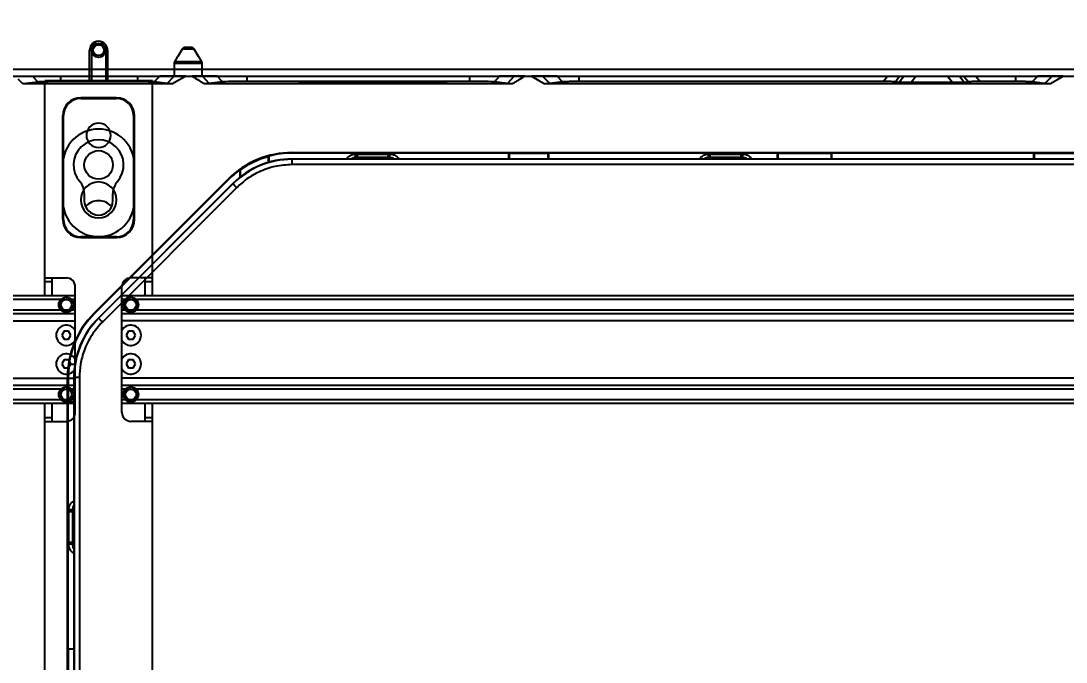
# Model space of a CAD drawing. Header units: millimetres. Extents: x 9226 to 36041, y 16031 to 21779.
# Drawn here: x 31093.6 to 31385.2, y 19615.6 to 19794.4 of the extents above; entities that cross this region are included whole.
import ezdxf
from ezdxf import colors
from ezdxf.entities.mleader import LeaderData, LeaderLine
from ezdxf.math import Vec2, Vec3

# ---------------------------------------------------------------- set-up
doc = ezdxf.new("R2010")
doc.units = ezdxf.units.MM
doc.layers.add('02___PRT_ALL_AXES', color=7, linetype='Continuous')
doc.styles.add('OSMS', font='verdana.ttf')
doc.styles.get("Standard").update_dxf_attribs({"font": 'arial.ttf'})
doc.dimstyles.new('ISO-200', dxfattribs={"dimtxt": 100, "dimasz": 60, "dimexe": 1.25, "dimexo": 5, "dimgap": 5, "dimtad": 1, "dimtoh": 1, "dimdec": 1, "dimdsep": 46, "dimtxsty": 'Standard', "dimcen": 2.5, "dimadec": 0, "dimazin": 0, "dimtfac": 1, "dimtdec": 1, "dimtmove": 0, "dimatfit": 3, "dimfxl": 1, "dimarcsym": 0})

# ---------------------------------------------------------------- blocks, each defined once
blk = doc.blocks.new('G$C9B8E3940')
at = {"color": 7, "linetype": 'Continuous', "lineweight": 25}
for p, q in [((53.29, 389.67), (52.09, 387.67)), ((56.71, 389.67), (53.29, 389.67)), ((57.91, 387.67), (56.71, 389.67)), ((51.05, 385.7), (51.05, 382.17)), ((52.03, 387.67), (51.18, 386.2)), ((52.03, 387.67), (52.09, 387.67)), ((57.91, 387.67), (57.97, 387.67)), ((58.82, 386.2), (57.97, 387.67)), ((58.95, 382.17), (58.95, 385.7)), ((7.27, 382.17), (11.57, 382.17)), ((13.15, 380.54), (11.57, 382.17)), ((19.33, 382.17), (19.33, 380.67)), ((19.33, 382.17), (40.93, 382.17)), ((40.93, 380.67), (40.93, 382.17)), ((45.52, 380.57), (47.07, 382.17)), ((51.11, 382.17), (47.07, 382.17)), ((49.1, 380.11), (51.11, 382.17)), ((54.21, 382.17), (56.14, 382.17)), ((60.9, 380.11), (58.99, 382.17)), ((63.08, 382.17), (58.99, 382.17)), ((64.55, 380.58), (63.08, 382.17)), ((71.41, 382.17), (71.41, 380.73)), ((71.41, 382.17), (133.59, 382.17)), ((133.59, 380.73), (133.59, 382.17)), ((141.92, 382.17), (140.45, 380.58)), ((146.01, 382.17), (141.92, 382.17)), ((144.1, 380.11), (146.01, 382.17)), ((148.87, 382.17), (150.79, 382.17)), ((155.9, 380.11), (153.89, 382.17)), ((157.93, 382.17), (153.89, 382.17)), ((159.48, 380.57), (157.93, 382.17)), ((164.07, 380.67), (164.07, 382.17)), ((164.07, 382.17), (250.16, 382.17)), ((248.95, 380.67), (250.16, 382.17)), ((253.62, 382.17), (252.35, 380.6)), ((253.33, 380.46), (254.71, 382.17)), ((253.62, 382.17), (254.71, 382.17)), ((258.17, 382.17), (256.73, 380.38)), ((258.17, 382.17), (266.83, 382.17)), ((268.27, 380.38), (266.83, 382.17)), ((270.29, 382.17), (271.67, 380.46)), ((270.29, 382.17), (271.38, 382.17)), ((272.65, 380.6), (271.38, 382.17)), ((274.84, 382.17), (276.05, 380.67)), ((274.84, 382.17), (285.93, 382.17)), ((285.93, 380.67), (285.93, 382.17)), ((290.52, 380.57), (292.07, 382.17)), ((296.11, 382.17), (292.07, 382.17)), ((294.1, 380.11), (296.11, 382.17)), ((299.21, 382.17), (300.79, 382.17)), ((8.88, 380.06), (7.56, 381.34)), ((13.15, 380.54), (8.88, 380.06)), ((50.47, 380.06), (8.88, 380.06)), ((40.93, 380.67), (19.33, 380.67)), ((49.1, 380.11), (45.52, 380.57)), ((145.47, 380.06), (59.53, 380.06)), ((64.55, 380.58), (60.9, 380.11)), ((133.59, 380.73), (71.41, 380.73)), ((86.03, 380.37), (86.03, 380.66)), ((88.5, 380.72), (124.5, 380.72)), ((124.5, 380.3), (88.5, 380.3)), ((126.98, 380.66), (126.98, 380.37)), ((144.1, 380.11), (140.45, 380.58)), ((295.47, 380.06), (154.53, 380.06)), ((159.48, 380.57), (155.9, 380.11)), ((248.95, 380.67), (164.07, 380.67)), ((253.33, 380.46), (252.35, 380.6)), ((268.27, 380.38), (256.73, 380.38)), ((272.65, 380.6), (271.67, 380.46)), ((285.93, 380.67), (276.05, 380.67)), ((294.1, 380.11), (290.52, 380.57)), ((25, 376.13), (25, 376.17)), ((35, 376.17), (25, 376.17)), ((25, 375.95), (25, 376.13)), ((25, 376.13), (35, 376.13)), ((25, 375.95), (35, 375.95)), ((35, 376.13), (35, 376.17)), ((35, 375.95), (35, 376.13)), ((20.04, 371.17), (20, 371.17)), ((20, 371.17), (20, 342.17)), ((20.04, 342.17), (20.04, 371.17)), ((20.04, 371.17), (20.22, 371.17)), ((20.22, 342.17), (20.22, 371.17)), ((39.78, 371.17), (39.96, 371.17)), ((39.78, 371.17), (39.78, 342.17)), ((39.96, 371.17), (39.96, 342.17)), ((39.96, 371.17), (40, 371.17)), ((40, 342.17), (40, 371.17)), ((77.43, 358.14), (77.43, 359.75)), ((77.52, 359.87), (77.52, 358.16)), ((84, 360.87), (516, 360.87)), ((84, 360.72), (84, 360.87)), ((144.48, 360.72), (84, 360.72)), ((84, 359), (84, 359.08)), ((101.5, 359.08), (84, 359.08)), ((84, 357.51), (84, 359)), ((516, 359), (84, 359)), ((101.67, 359.17), (101.5, 359.08)), ((111.33, 359.17), (101.67, 359.17)), ((101.68, 359.37), (111.32, 359.37)), ((101.71, 360.47), (102.21, 360.47)), ((102.21, 360.47), (110.79, 360.47)), ((102.21, 359.47), (102.21, 360.47)), ((110.79, 359.47), (102.21, 359.47)), ((110.79, 360.47), (111.29, 360.47)), ((110.79, 359.47), (110.79, 360.47)), ((111.29, 359.47), (110.79, 359.47)), ((111.29, 359.47), (111.29, 360.47)), ((111.5, 359.08), (111.33, 359.17)), ((200, 359.08), (111.5, 359.08)), ((144.48, 360.72), (144.57, 360.63)), ((144.48, 359.08), (144.48, 360.72)), ((155.43, 360.63), (144.57, 360.63)), ((144.57, 360.63), (144.57, 359.08)), ((155.43, 360.63), (155.52, 360.72)), ((155.43, 359.08), (155.43, 360.63)), ((219.48, 360.72), (155.52, 360.72)), ((155.52, 360.72), (155.52, 359.08)), ((200.17, 359.17), (200, 359.08)), ((209.83, 359.17), (200.17, 359.17)), ((200.18, 359.37), (209.82, 359.37)), ((200.21, 359.47), (200.21, 360.45)), ((200.71, 360.45), (209.29, 360.45)), ((200.71, 359.47), (200.71, 360.45)), ((209.29, 359.47), (200.71, 359.47)), ((209.29, 359.47), (209.29, 360.45)), ((209.79, 359.47), (209.79, 360.45)), ((210, 359.08), (209.83, 359.17)), ((390, 359.08), (210, 359.08)), ((219.48, 360.72), (219.57, 360.63)), ((219.48, 359.08), (219.48, 360.72)), ((234.43, 360.63), (219.57, 360.63)), ((219.57, 360.63), (219.57, 359.08)), ((234.43, 360.63), (234.52, 360.72)), ((234.43, 360.63), (234.43, 359.08)), ((290.98, 360.72), (234.52, 360.72)), ((234.52, 360.72), (234.52, 359.08)), ((290.98, 360.72), (291.07, 360.63)), ((290.98, 359.08), (290.98, 360.72)), ((308.93, 360.63), (291.07, 360.63)), ((291.07, 360.63), (291.07, 359.08)), ((69.48, 354.04), (69.48, 356.09)), ((69.57, 354.1), (69.57, 356.04)), ((516, 357.51), (84, 357.51)), ((28.68, 315.99), (66.18, 353.49)), ((66.29, 353.38), (28.79, 315.89)), ((66.29, 353.38), (66.18, 353.49)), ((67.45, 352.22), (29.95, 314.73)), ((67.5, 352.17), (30, 314.67)), ((68.56, 351.11), (31.06, 313.61)), ((67.5, 352.17), (67.45, 352.22)), ((20.04, 342.17), (20, 342.17)), ((20.04, 342.17), (20.22, 342.17)), ((39.78, 342.17), (39.96, 342.17)), ((39.96, 342.17), (40, 342.17)), ((35, 337.39), (25, 337.39)), ((25, 337.21), (25, 337.39)), ((35, 337.21), (25, 337.21)), ((25, 337.21), (25, 337.17)), ((25, 337.17), (35, 337.17)), ((35, 337.21), (35, 337.39)), ((35, 337.21), (35, 337.17)), ((28.79, 315.89), (28.68, 315.99)), ((30, 314.67), (29.95, 314.73)), ((21.72, 301.82), (23.38, 301.82)), ((23.36, 301.73), (21.79, 301.73)), ((21.3, 128.67), (21.3, 298.17)), ((21.54, 298.17), (21.3, 298.17)), ((21.54, 298.17), (21.54, 291.3)), ((23.17, 298.17), (23.09, 298.17)), ((23.09, 298.17), (23.09, 261.42)), ((24.67, 298.17), (23.17, 298.17)), ((23.17, 298.17), (23.17, 128.67)), ((24.67, 298.17), (24.67, 128.67)), ((21.45, 291.3), (21.45, 222.44)), ((23.09, 291.3), (21.45, 291.3)), ((21.7, 260.71), (21.7, 261.21)), ((22.7, 261.21), (21.7, 261.21)), ((21.7, 252.13), (21.7, 260.71)), ((22.7, 260.71), (21.7, 260.71)), ((22.7, 261.21), (22.7, 260.71)), ((22.7, 260.71), (22.7, 252.13)), ((22.81, 251.6), (22.81, 261.24)), ((23.09, 261.42), (23.01, 261.25)), ((23.01, 261.25), (23.01, 251.59)), ((21.7, 251.63), (21.7, 252.13)), ((22.7, 252.13), (21.7, 252.13)), ((23.01, 251.59), (23.09, 251.42)), ((23.09, 251.42), (23.09, 128.67)), ((21.54, 222.35), (21.45, 222.44)), ((21.45, 222.44), (23.09, 222.44)), ((21.54, 222.35), (21.54, 214.42)), ((23.09, 222.35), (21.54, 222.35))]:
    blk.add_line(p, q, dxfattribs=at)
at = {"color": 8, "linetype": 'Continuous', "lineweight": 25}
for p, q in [((55, 385.7), (51.05, 385.7)), ((58.82, 386.2), (51.18, 386.2)), ((58.95, 385.7), (55, 385.7)), ((88.5, 380.72), (88.5, 380.3)), ((124.5, 380.3), (124.5, 380.72))]:
    blk.add_line(p, q, dxfattribs=at)
at = {"color": 7, "linetype": 'Continuous', "lineweight": 25, "flags": 128}
for points in [[(50.47, 380.06), (52.57, 381.24), (54.21, 382.17)], [(150.79, 382.17), (152.88, 380.99), (154.53, 380.06)], [(295.47, 380.06), (297.57, 381.24), (299.21, 382.17)], [(101.71, 359.47), (101.71, 360.03), (101.71, 360.47)], [(69.57, 356.04), (69.52, 356.07), (69.48, 356.09)], [(68.56, 351.11), (68.36, 351.31), (68.16, 351.51), (67.98, 351.69), (67.82, 351.85), (67.69, 351.98), (67.59, 352.08), (67.52, 352.15), (67.5, 352.17)], [(31.06, 313.61), (30.86, 313.82), (30.66, 314.01), (30.48, 314.19), (30.32, 314.35), (30.19, 314.48), (30.09, 314.58), (30.03, 314.65), (30, 314.67)], [(21.79, 301.73), (21.75, 301.78), (21.72, 301.82)], [(22.7, 251.63), (22.14, 251.63), (21.7, 251.63)]]:
    blk.add_lwpolyline(points, dxfattribs=at)
at = {"color": 8, "linetype": 'Continuous', "lineweight": 25, "flags": 128}
for points in [[(86.03, 380.66), (86.29, 380.38), (86.34, 380.34)], [(126.67, 380.34), (126.77, 380.44), (126.98, 380.66)]]:
    blk.add_lwpolyline(points, dxfattribs=at)
at = {"color": 7, "linetype": 'Continuous', "lineweight": 25}
for centre, radius, start, end in [((52.05, 385.7), 1, 150, 180), ((57.95, 385.7), 1, 0, 30), ((70.12, 280.68), 100.05, 89.2608, 93.191), ((134.88, 280.68), 100.05, 86.809, 90.7392), ((25, 371.17), 5, 90, 180), ((25, 371.17), 4.96, 90, 180), ((25, 371.17), 4.78, 90, 180), ((35, 371.17), 5, 0, 90), ((35, 371.17), 4.96, 0, 90), ((35, 371.17), 4.78, 0, 90), ((30, 365.67), 3.4, 0, 180), ((30, 365.67), 3.4, 180, 0), ((84, 335.67), 25.2, 90, 135), ((84, 335.67), 23.41, 90, 135), ((84, 335.67), 23.33, 90, 135), ((84, 335.67), 24.96, 105.2533, 125.3088), ((84, 335.67), 25.05, 90, 104.992), ((200.71, 477.45), 117, 269.7555, 269.9983), ((200.71, 477.45), 117.98, 269.7555, 269.9983), ((209.29, 477.45), 117, 270.0017, 270.2445), ((209.29, 477.45), 117.98, 270.0017, 270.2445), ((84, 335.67), 25.05, 125.4122, 135), ((30, 347.67), 5, 0, 180), ((30, 347.67), 5, 180, 0), ((25, 342.17), 5, 180, 270), ((25, 342.17), 4.96, 180, 270), ((25, 342.17), 4.78, 180, 270), ((35, 342.17), 4.96, 270, 0), ((35, 342.17), 4.78, 270, 0), ((35, 342.17), 5, 270, 0), ((46.5, 298.17), 25.2, 135, 180), ((46.5, 298.17), 25.05, 135, 171.64), ((46.5, 298.17), 23.41, 135, 180), ((46.5, 298.17), 23.33, 135, 180), ((46.5, 298.17), 24.96, 171.813, 180)]:
    blk.add_arc(centre, radius, start, end, dxfattribs=at)
for points, knots in [([(54.27, 390.17), (54.1, 390.15), (53.81, 390.13), (53.47, 389.92), (53.35, 389.75), (53.29, 389.67)], [0, 0, 0, 0, 0.444997, 0.750736, 1, 1, 1, 1]), ([(55.73, 390.17), (55.69, 390.17), (55.59, 390.17), (55.41, 390.17), (55.21, 390.17), (55, 390.17), (54.79, 390.17), (54.59, 390.17), (54.41, 390.17), (54.31, 390.17), (54.27, 390.17)], [0, 0, 0, 0, 0.124916, 0.249994, 0.374831, 0.499997, 0.624836, 0.749991, 0.874919, 1, 1, 1, 1]), ([(56.71, 389.67), (56.64, 389.76), (56.5, 389.94), (56.19, 390.11), (55.93, 390.17), (55.77, 390.17), (55.73, 390.17)], [0, 0, 0, 0, 0.295996, 0.591452, 0.902631, 1, 1, 1, 1]), ([(11.57, 382.17), (11.6, 382.17), (11.65, 382.17), (11.74, 382.17), (11.84, 382.17), (11.94, 382.17), (12.06, 382.17), (12.19, 382.17), (12.33, 382.17), (12.48, 382.17), (12.81, 382.17), (13.41, 382.17), (14.39, 382.17), (15.5, 382.17), (16.47, 382.17), (17.23, 382.17), (17.75, 382.17), (18.27, 382.17), (18.8, 382.17), (19.16, 382.17), (19.33, 382.17)], [0, 0, 0, 0, 0.0280368, 0.0559357, 0.0837327, 0.1114646, 0.1391682, 0.1668805, 0.1946384, 0.2224787, 0.2504378, 0.3752085, 0.4995925, 0.6239852, 0.7491723, 0.7995478, 0.849599, 0.8995448, 0.9496056, 1, 1, 1, 1]), ([(40.93, 382.17), (41.01, 382.17), (41.17, 382.17), (41.41, 382.17), (41.64, 382.17), (41.87, 382.17), (42.1, 382.17), (42.33, 382.17), (42.56, 382.17), (42.79, 382.17), (43.27, 382.17), (43.99, 382.17), (44.88, 382.17), (45.65, 382.17), (46.16, 382.17), (46.48, 382.17), (46.67, 382.17), (46.83, 382.17), (46.97, 382.17), (47.04, 382.17), (47.07, 382.17)], [0, 0, 0, 0, 0.027956, 0.055781, 0.083514, 0.111194, 0.138859, 0.166549, 0.194304, 0.222161, 0.250161, 0.375032, 0.500008, 0.624842, 0.749841, 0.800085, 0.849995, 0.899798, 0.949723, 1, 1, 1, 1]), ([(54.21, 382.17), (53.89, 382.17), (53.27, 382.17), (52.49, 382.17), (51.87, 382.17), (51.5, 382.17), (51.33, 382.17), (51.26, 382.16), (51.21, 382.16), (51.18, 382.17), (51.14, 382.17), (51.12, 382.17), (51.11, 382.17)], [0, 0, 0, 0, 0.289629, 0.546849, 0.69149, 0.839411, 0.868678, 0.897795, 0.916239, 0.948597, 0.965761, 1, 1, 1, 1]), ([(56.14, 382.17), (56.7, 381.82), (57.27, 381.47), (58.11, 380.94), (58.4, 380.76), (58.82, 380.5), (58.96, 380.41), (59.25, 380.23), (59.39, 380.14), (59.53, 380.06)], [0, 0, 0, 0, 0.5, 0.5, 0.75, 0.75, 0.875, 0.875, 1, 1, 1, 1]), ([(58.99, 382.17), (58.98, 382.17), (58.97, 382.17), (58.93, 382.17), (58.88, 382.17), (58.83, 382.17), (58.79, 382.17), (58.74, 382.17), (58.69, 382.17), (58.64, 382.17), (58.6, 382.17), (58.56, 382.17), (58.53, 382.17), (58.49, 382.17), (58.41, 382.17), (58.26, 382.17), (58.02, 382.17), (57.67, 382.17), (57.04, 382.17), (56.51, 382.17), (56.14, 382.17)], [0, 0, 0, 0, 0.03109, 0.060707, 0.088672, 0.114849, 0.139142, 0.161488, 0.181791, 0.19987, 0.215881, 0.23032, 0.239612, 0.248007, 0.2709, 0.317902, 0.397978, 0.498535, 0.645616, 1, 1, 1, 1]), ([(63.08, 382.17), (63.28, 382.17), (63.63, 382.17), (64.64, 382.17), (65.31, 382.17), (66.86, 382.17), (67.75, 382.17), (69.59, 382.17), (70.53, 382.17), (71.41, 382.17)], [0, 0, 0, 0, 0.25, 0.25, 0.5, 0.5, 0.75, 0.75, 1, 1, 1, 1]), ([(133.59, 382.17), (134.48, 382.17), (135.42, 382.17), (137.25, 382.17), (138.14, 382.17), (139.7, 382.17), (140.36, 382.17), (141.37, 382.17), (141.72, 382.17), (141.92, 382.17)], [0, 0, 0, 0, 0.25, 0.25, 0.5, 0.5, 0.75, 0.75, 1, 1, 1, 1]), ([(145.47, 380.06), (145.61, 380.14), (145.75, 380.23), (146.04, 380.41), (146.18, 380.5), (146.6, 380.76), (146.89, 380.94), (147.73, 381.47), (148.3, 381.82), (148.87, 382.17)], [0, 0, 0, 0, 0.125, 0.125, 0.25, 0.25, 0.5, 0.5, 1, 1, 1, 1]), ([(148.87, 382.17), (148.5, 382.17), (148.14, 382.17), (147.59, 382.18), (147.41, 382.18), (147.13, 382.18), (147.04, 382.18), (146.86, 382.18), (146.76, 382.18), (146.61, 382.18), (146.56, 382.18), (146.5, 382.18), (146.48, 382.18), (146.46, 382.18), (146.44, 382.18), (146.36, 382.17), (146.29, 382.17), (146.13, 382.17), (146.05, 382.17), (146.01, 382.17)], [0, 0, 0, 0, 0.25, 0.25, 0.375, 0.375, 0.4375, 0.4375, 0.5, 0.5, 0.5625, 0.5625, 0.59375, 0.59375, 0.625, 0.625, 0.75, 0.75, 1, 1, 1, 1]), ([(153.89, 382.17), (153.86, 382.17), (153.78, 382.16), (153.62, 382.16), (153.56, 382.16), (153.42, 382.16), (153.34, 382.16), (152.96, 382.16), (152.07, 382.16), (151.28, 382.17), (150.79, 382.17)], [0, 0, 0, 0, 0.125, 0.125, 0.1875, 0.1875, 0.25, 0.25, 0.5, 1, 1, 1, 1]), ([(157.93, 382.17), (157.95, 382.17), (157.98, 382.17), (158.05, 382.17), (158.12, 382.17), (158.2, 382.17), (158.29, 382.17), (158.39, 382.17), (158.5, 382.17), (158.61, 382.17), (158.88, 382.17), (159.35, 382.17), (160.12, 382.17), (161.01, 382.17), (161.78, 382.17), (162.39, 382.17), (162.8, 382.17), (163.22, 382.17), (163.64, 382.17), (163.92, 382.17), (164.07, 382.17)], [0, 0, 0, 0, 0.027944, 0.05576, 0.083487, 0.111164, 0.138829, 0.166524, 0.194286, 0.222154, 0.250168, 0.375048, 0.500025, 0.624821, 0.749815, 0.800056, 0.849966, 0.899774, 0.94971, 1, 1, 1, 1]), ([(250.16, 382.17), (250.59, 382.17), (251, 382.17), (251.77, 382.17), (252.12, 382.17), (252.73, 382.17), (252.98, 382.17), (253.38, 382.17), (253.53, 382.17), (253.62, 382.17)], [0, 0, 0, 0, 0.25, 0.25, 0.5, 0.5, 0.75, 0.75, 1, 1, 1, 1]), ([(254.71, 382.17), (254.8, 382.17), (254.95, 382.17), (255.35, 382.17), (255.61, 382.17), (256.21, 382.17), (256.56, 382.17), (257.33, 382.17), (257.74, 382.17), (258.17, 382.17)], [0, 0, 0, 0, 0.25, 0.25, 0.5, 0.5, 0.75, 0.75, 1, 1, 1, 1]), ([(266.83, 382.17), (267.26, 382.17), (267.67, 382.17), (268.44, 382.17), (268.79, 382.17), (269.39, 382.17), (269.65, 382.17), (270.05, 382.17), (270.2, 382.17), (270.29, 382.17)], [0, 0, 0, 0, 0.25, 0.25, 0.5, 0.5, 0.75, 0.75, 1, 1, 1, 1]), ([(271.38, 382.17), (271.47, 382.17), (271.62, 382.17), (272.02, 382.17), (272.28, 382.17), (272.88, 382.17), (273.23, 382.17), (274, 382.17), (274.41, 382.17), (274.84, 382.17)], [0, 0, 0, 0, 0.25, 0.25, 0.5, 0.5, 0.75, 0.75, 1, 1, 1, 1]), ([(285.93, 382.17), (286.01, 382.17), (286.17, 382.17), (286.41, 382.17), (286.64, 382.17), (286.87, 382.17), (287.1, 382.17), (287.33, 382.17), (287.56, 382.17), (287.79, 382.17), (288.27, 382.17), (288.99, 382.17), (289.88, 382.17), (290.65, 382.17), (291.16, 382.17), (291.48, 382.17), (291.67, 382.17), (291.83, 382.17), (291.97, 382.17), (292.04, 382.17), (292.07, 382.17)], [0, 0, 0, 0, 0.027956, 0.055781, 0.083514, 0.111194, 0.138859, 0.166549, 0.194304, 0.222161, 0.250161, 0.375032, 0.500008, 0.624842, 0.749841, 0.800085, 0.849995, 0.899798, 0.949723, 1, 1, 1, 1]), ([(299.21, 382.17), (298.89, 382.17), (298.27, 382.17), (297.49, 382.17), (296.87, 382.17), (296.5, 382.17), (296.33, 382.17), (296.26, 382.16), (296.21, 382.16), (296.18, 382.17), (296.14, 382.17), (296.12, 382.17), (296.11, 382.17)], [0, 0, 0, 0, 0.289629, 0.546849, 0.69149, 0.839411, 0.868678, 0.897795, 0.916239, 0.948597, 0.965761, 1, 1, 1, 1]), ([(19.33, 380.67), (19.25, 380.67), (19.09, 380.67), (18.86, 380.67), (18.62, 380.67), (18.38, 380.67), (18.15, 380.67), (17.92, 380.67), (17.69, 380.67), (17.46, 380.66), (16.97, 380.66), (16.24, 380.65), (15.36, 380.64), (14.58, 380.62), (14.07, 380.6), (13.74, 380.58), (13.56, 380.57), (13.39, 380.56), (13.25, 380.55), (13.18, 380.55), (13.15, 380.54)], [0, 0, 0, 0, 0.02805, 0.055958, 0.083762, 0.1115, 0.139213, 0.166938, 0.194716, 0.222584, 0.250581, 0.375397, 0.499861, 0.624129, 0.749171, 0.799403, 0.849379, 0.899322, 0.949455, 1, 1, 1, 1]), ([(45.52, 380.57), (45.5, 380.57), (45.47, 380.58), (45.42, 380.58), (45.36, 380.59), (45.29, 380.59), (45.22, 380.6), (45.13, 380.6), (45.04, 380.61), (44.84, 380.62), (44.48, 380.63), (43.91, 380.64), (43.25, 380.66), (42.64, 380.66), (42.12, 380.67), (41.73, 380.67), (41.34, 380.67), (41.07, 380.67), (40.93, 380.67)], [0, 0, 0, 0, 0.031369, 0.062604, 0.093761, 0.124899, 0.156076, 0.187351, 0.218781, 0.250423, 0.37549, 0.500202, 0.624684, 0.74977, 0.812676, 0.87504, 0.937326, 1, 1, 1, 1]), ([(50.47, 380.06), (50.42, 380.06), (50.32, 380.06), (50.19, 380.06), (50.05, 380.06), (49.93, 380.07), (49.81, 380.07), (49.69, 380.08), (49.56, 380.08), (49.42, 380.09), (49.28, 380.09), (49.17, 380.1), (49.12, 380.11), (49.1, 380.11)], [0, 0, 0, 0, 0.070759, 0.141336, 0.211942, 0.282789, 0.354086, 0.426038, 0.498844, 0.626087, 0.751275, 0.87553, 1, 1, 1, 1]), ([(60.9, 380.11), (60.82, 380.1), (60.65, 380.09), (60.3, 380.07), (60.17, 380.07), (59.94, 380.06), (59.87, 380.06), (59.7, 380.06), (59.62, 380.06), (59.53, 380.06)], [0, 0, 0, 0, 0.5, 0.5, 0.75, 0.75, 0.875, 0.875, 1, 1, 1, 1]), ([(86.03, 380.66), (86.03, 380.66), (86.03, 380.66), (86.05, 380.67), (86.07, 380.67), (86.11, 380.67), (86.16, 380.68), (86.25, 380.68), (86.43, 380.69), (86.74, 380.7), (87.12, 380.71), (87.48, 380.72), (87.78, 380.72), (88.02, 380.72), (88.26, 380.72), (88.42, 380.72), (88.5, 380.72)], [0, 0, 0, 0, 0.0414226, 0.0827214, 0.1240802, 0.165682, 0.2077067, 0.2503288, 0.3760422, 0.5000512, 0.6237435, 0.7495003, 0.8130207, 0.8755356, 0.9376549, 1, 1, 1, 1]), ([(88.5, 380.3), (88.45, 380.3), (88.34, 380.3), (88.18, 380.31), (88.02, 380.31), (87.86, 380.31), (87.71, 380.31), (87.45, 380.31), (87.12, 380.32), (86.74, 380.32), (86.43, 380.33), (86.24, 380.34), (86.13, 380.35), (86.07, 380.36), (86.03, 380.36), (86.03, 380.37), (86.03, 380.37)], [0, 0, 0, 0, 0.0414085, 0.0826934, 0.1240388, 0.1656279, 0.2076406, 0.2502517, 0.375941, 0.4999416, 0.6236422, 0.7494231, 0.8129603, 0.875494, 0.9376336, 1, 1, 1, 1]), ([(124.5, 380.72), (124.55, 380.72), (124.66, 380.72), (124.82, 380.72), (124.98, 380.72), (125.14, 380.72), (125.29, 380.72), (125.55, 380.72), (125.89, 380.71), (126.26, 380.7), (126.57, 380.69), (126.76, 380.68), (126.87, 380.68), (126.93, 380.67), (126.97, 380.66), (126.97, 380.66), (126.98, 380.66)], [0, 0, 0, 0, 0.041408, 0.082693, 0.124039, 0.165628, 0.207641, 0.250252, 0.375941, 0.499942, 0.623642, 0.749423, 0.81296, 0.875494, 0.937634, 1, 1, 1, 1]), ([(126.98, 380.37), (126.97, 380.37), (126.97, 380.37), (126.96, 380.36), (126.93, 380.36), (126.89, 380.35), (126.84, 380.35), (126.75, 380.34), (126.57, 380.33), (126.26, 380.32), (125.89, 380.32), (125.53, 380.31), (125.22, 380.31), (124.98, 380.31), (124.74, 380.3), (124.58, 380.3), (124.5, 380.3)], [0, 0, 0, 0, 0.041423, 0.082721, 0.12408, 0.165682, 0.207707, 0.250329, 0.376042, 0.500051, 0.623744, 0.7495, 0.813021, 0.875536, 0.937655, 1, 1, 1, 1]), ([(145.47, 380.06), (145.39, 380.06), (145.3, 380.06), (145.14, 380.06), (145.06, 380.06), (144.84, 380.07), (144.7, 380.07), (144.35, 380.09), (144.19, 380.1), (144.1, 380.11)], [0, 0, 0, 0, 0.125, 0.125, 0.25, 0.25, 0.5, 0.5, 1, 1, 1, 1]), ([(155.9, 380.11), (155.89, 380.11), (155.86, 380.11), (155.81, 380.1), (155.75, 380.1), (155.68, 380.09), (155.6, 380.09), (155.51, 380.08), (155.39, 380.08), (155.23, 380.07), (155.02, 380.07), (154.79, 380.06), (154.62, 380.06), (154.53, 380.06)], [0, 0, 0, 0, 0.070627, 0.141117, 0.211685, 0.28254, 0.353893, 0.425947, 0.498903, 0.626368, 0.751621, 0.875781, 1, 1, 1, 1]), ([(164.07, 380.67), (164, 380.67), (163.87, 380.67), (163.67, 380.67), (163.47, 380.67), (163.27, 380.67), (163.07, 380.67), (162.88, 380.67), (162.69, 380.67), (162.3, 380.66), (161.75, 380.66), (161.09, 380.64), (160.52, 380.63), (160.12, 380.61), (159.87, 380.6), (159.7, 380.59), (159.57, 380.58), (159.51, 380.58), (159.48, 380.57)], [0, 0, 0, 0, 0.031364, 0.062594, 0.093748, 0.124885, 0.156063, 0.187341, 0.218775, 0.250423, 0.37549, 0.5002, 0.624668, 0.749756, 0.812662, 0.875029, 0.93732, 1, 1, 1, 1]), ([(252.35, 380.6), (252.27, 380.61), (252.13, 380.62), (251.74, 380.64), (251.49, 380.64), (250.9, 380.66), (250.55, 380.66), (249.79, 380.67), (249.38, 380.67), (248.95, 380.67)], [0, 0, 0, 0, 0.25, 0.25, 0.5, 0.5, 0.75, 0.75, 1, 1, 1, 1]), ([(256.73, 380.38), (256.3, 380.38), (255.89, 380.39), (255.13, 380.39), (254.78, 380.4), (254.19, 380.41), (253.94, 380.42), (253.55, 380.44), (253.41, 380.45), (253.33, 380.46)], [0, 0, 0, 0, 0.25, 0.25, 0.5, 0.5, 0.75, 0.75, 1, 1, 1, 1]), ([(271.67, 380.46), (271.59, 380.45), (271.45, 380.44), (271.07, 380.42), (270.82, 380.41), (270.22, 380.4), (269.87, 380.39), (269.11, 380.39), (268.7, 380.38), (268.27, 380.38)], [0, 0, 0, 0, 0.25, 0.25, 0.5, 0.5, 0.75, 0.75, 1, 1, 1, 1]), ([(276.05, 380.67), (275.62, 380.67), (275.21, 380.67), (274.45, 380.66), (274.1, 380.66), (273.51, 380.64), (273.26, 380.64), (272.87, 380.62), (272.74, 380.61), (272.65, 380.6)], [0, 0, 0, 0, 0.25, 0.25, 0.5, 0.5, 0.75, 0.75, 1, 1, 1, 1]), ([(290.52, 380.57), (290.5, 380.57), (290.47, 380.58), (290.42, 380.58), (290.36, 380.59), (290.29, 380.59), (290.22, 380.6), (290.13, 380.6), (290.04, 380.61), (289.84, 380.62), (289.48, 380.63), (288.91, 380.64), (288.25, 380.66), (287.64, 380.66), (287.12, 380.67), (286.73, 380.67), (286.34, 380.67), (286.07, 380.67), (285.93, 380.67)], [0, 0, 0, 0, 0.031369, 0.062604, 0.093761, 0.124899, 0.156076, 0.187351, 0.218781, 0.250423, 0.37549, 0.500202, 0.624684, 0.74977, 0.812676, 0.87504, 0.937326, 1, 1, 1, 1]), ([(295.47, 380.06), (295.42, 380.06), (295.32, 380.06), (295.19, 380.06), (295.05, 380.06), (294.93, 380.07), (294.81, 380.07), (294.69, 380.08), (294.56, 380.08), (294.42, 380.09), (294.28, 380.09), (294.17, 380.1), (294.12, 380.11), (294.1, 380.11)], [0, 0, 0, 0, 0.070759, 0.141336, 0.211942, 0.282789, 0.354086, 0.426038, 0.498844, 0.626087, 0.751275, 0.87553, 1, 1, 1, 1]), ([(99.2, 359.08), (99.27, 359.2), (99.49, 359.57), (100.06, 360.02), (100.85, 360.4), (101.42, 360.45), (101.71, 360.47)], [0, 0, 0, 0, 0.138843, 0.425867, 0.712956, 1, 1, 1, 1]), ([(101.71, 359.47), (101.53, 359.46), (101.17, 359.43), (100.77, 359.27), (100.58, 359.12), (100.54, 359.08)], [0, 0, 0, 0, 0.43012, 0.864424, 1, 1, 1, 1]), ([(101.67, 359.17), (101.68, 359.17), (101.68, 359.18), (101.68, 359.23), (101.68, 359.3), (101.68, 359.34), (101.68, 359.37)], [0, 0, 0, 0, 0.270751, 0.562569, 0.789515, 1, 1, 1, 1]), ([(111.29, 360.47), (111.57, 360.45), (112.15, 360.4), (112.93, 360.03), (113.5, 359.58), (113.73, 359.2), (113.8, 359.08)], [0, 0, 0, 0, 0.284179, 0.569434, 0.854624, 1, 1, 1, 1]), ([(112.46, 359.08), (112.42, 359.12), (112.24, 359.27), (111.83, 359.43), (111.47, 359.46), (111.29, 359.47)], [0, 0, 0, 0, 0.135248, 0.570376, 1, 1, 1, 1]), ([(111.32, 359.37), (111.32, 359.34), (111.32, 359.28), (111.32, 359.21), (111.32, 359.17), (111.33, 359.17), (111.33, 359.17)], [0, 0, 0, 0, 0.270435, 0.562123, 0.789275, 1, 1, 1, 1]), ([(197.72, 359.08), (197.82, 359.23), (198.06, 359.61), (198.66, 360.05), (199.4, 360.39), (199.94, 360.43), (200.21, 360.45)], [0, 0, 0, 0, 0.182887, 0.455405, 0.727774, 1, 1, 1, 1]), ([(200.21, 359.47), (200.03, 359.46), (199.67, 359.43), (199.27, 359.27), (199.09, 359.11), (199.05, 359.08)], [0, 0, 0, 0, 0.427831, 0.868315, 1, 1, 1, 1]), ([(200.17, 359.17), (200.18, 359.17), (200.18, 359.18), (200.18, 359.23), (200.18, 359.3), (200.18, 359.34), (200.18, 359.37)], [0, 0, 0, 0, 0.270751, 0.562569, 0.789516, 1, 1, 1, 1]), ([(209.79, 360.45), (210.06, 360.43), (210.6, 360.39), (211.34, 360.05), (211.94, 359.61), (212.18, 359.23), (212.28, 359.08)], [0, 0, 0, 0, 0.271754, 0.544288, 0.816675, 1, 1, 1, 1]), ([(210.95, 359.08), (210.91, 359.11), (210.73, 359.27), (210.33, 359.43), (209.97, 359.46), (209.79, 359.47)], [0, 0, 0, 0, 0.1297989, 0.5709458, 1, 1, 1, 1]), ([(209.82, 359.37), (209.82, 359.34), (209.82, 359.28), (209.82, 359.21), (209.82, 359.17), (209.83, 359.17), (209.83, 359.17)], [0, 0, 0, 0, 0.270436, 0.562125, 0.789277, 1, 1, 1, 1]), ([(84, 357.51), (82.41, 357.41), (79.2, 357.2), (74.95, 355.68), (71.35, 353.64), (69.48, 351.95), (68.56, 351.11)], [0, 0, 0, 0, 0.277835, 0.560459, 0.782101, 1, 1, 1, 1]), ([(31.06, 313.61), (30.01, 312.42), (27.88, 310.01), (25.95, 305.93), (24.85, 301.93), (24.73, 299.42), (24.67, 298.17)], [0, 0, 0, 0, 0.277834, 0.560459, 0.782101, 1, 1, 1, 1]), ([(21.7, 261.21), (21.72, 261.49), (21.77, 262.07), (22.14, 262.85), (22.59, 263.42), (22.97, 263.64), (23.09, 263.72)], [0, 0, 0, 0, 0.2838553, 0.5688845, 0.8534347, 1, 1, 1, 1]), ([(23.09, 262.38), (23.06, 262.34), (22.9, 262.16), (22.75, 261.75), (22.71, 261.39), (22.7, 261.21)], [0, 0, 0, 0, 0.135192, 0.569991, 1, 1, 1, 1]), ([(22.81, 261.24), (22.83, 261.24), (22.89, 261.24), (22.96, 261.24), (23, 261.24), (23, 261.25), (23.01, 261.25)], [0, 0, 0, 0, 0.270446, 0.562107, 0.789269, 1, 1, 1, 1]), ([(23.09, 249.12), (22.97, 249.19), (22.6, 249.41), (22.15, 249.98), (21.77, 250.77), (21.72, 251.34), (21.7, 251.63)], [0, 0, 0, 0, 0.138846, 0.425869, 0.712956, 1, 1, 1, 1]), ([(22.7, 251.63), (22.71, 251.45), (22.75, 251.09), (22.9, 250.69), (23.06, 250.5), (23.09, 250.46)], [0, 0, 0, 0, 0.429844, 0.864231, 1, 1, 1, 1]), ([(23.01, 251.59), (23, 251.6), (22.99, 251.6), (22.94, 251.6), (22.87, 251.6), (22.83, 251.6), (22.81, 251.6)], [0, 0, 0, 0, 0.270748, 0.562604, 0.789557, 1, 1, 1, 1])]:
    blk.add_open_spline(points, degree=3, knots=knots, dxfattribs=at)
for points in [[(77.43, 359.75), (77.46, 359.79), (77.49, 359.83), (77.52, 359.87)], [(102.21, 359.47), (102.04, 359.47), (101.88, 359.47), (101.71, 359.47)], [(22.7, 252.13), (22.7, 251.96), (22.7, 251.8), (22.7, 251.63)]]:
    blk.add_open_spline(points, degree=3, dxfattribs=at)
blk = doc.blocks.new('*U247')
blk.add_blockref('G$C9B8E3940', (-300, -217.42))
blk = doc.blocks.new('*U255')
blk.add_blockref('*U247', (1200, 1350))
blk = doc.blocks.new('*D278')
at = {"color": 0, "lineweight": -2, "transparency": 16777216}
for p, q in [((29885.25, 19783.98), (29885.25, 20204.53)), ((29945.25, 20203.28), (32825.25, 20203.28)), ((32885.25, 19783.98), (32885.25, 20204.53))]:
    blk.add_line(p, q, dxfattribs=at)
at = {"color": 0, "transparency": 16777216}
for points in [[(29945.25, 20213.28), (29945.25, 20193.28), (29885.25, 20203.28)], [(32825.25, 20213.28), (32825.25, 20193.28), (32885.25, 20203.28)]]:
    blk.add_solid(points, dxfattribs=at)
at = {"layer": 'Defpoints', "color": 0, "transparency": 16777216}
for p in [(32885.25, 20203.28), (29885.25, 19778.98), (32885.25, 19778.98)]:
    blk.add_point(p, dxfattribs=at)
at = {"color": 0, "lineweight": -3, "transparency": 16777216, "insert": (31385.25, 20273.01), "char_height": 100, "attachment_point": 5}
blk.add_mtext('3000mm [9\'-10 1/8"]', dxfattribs=at)
blk = doc.blocks.new('*D279')
at = {"color": 0, "lineweight": -2, "transparency": 16777216}
for p, q in [((29883.25, 19785.98), (29883.25, 20460.14)), ((29943.25, 20458.89), (32827.25, 20458.89)), ((32887.25, 19785.98), (32887.25, 20460.14))]:
    blk.add_line(p, q, dxfattribs=at)
at = {"color": 0, "transparency": 16777216}
for points in [[(29943.25, 20468.89), (29943.25, 20448.89), (29883.25, 20458.89)], [(32827.25, 20468.89), (32827.25, 20448.89), (32887.25, 20458.89)]]:
    blk.add_solid(points, dxfattribs=at)
at = {"layer": 'Defpoints', "color": 0, "transparency": 16777216}
for p in [(32887.25, 20458.89), (29883.25, 19780.98), (32887.25, 19780.98)]:
    blk.add_point(p, dxfattribs=at)
at = {"color": 0, "lineweight": -3, "transparency": 16777216, "insert": (31385.25, 20528.62), "char_height": 100, "attachment_point": 5}
blk.add_mtext('3004mm [9\'-10 1/4"]', dxfattribs=at)
blk = doc.blocks.new('yrhf')
at = {"color": 114, "linetype": 'Continuous', "true_color": 0x139b48}
for p, q in [((2557.18, 3518.33), (2557.18, 3526.83)), ((2562.18, 3526.83), (2562.18, 3518.33)), ((2544.68, 3458.33), (2544.68, 3518.33)), ((2574.68, 3518.33), (2544.68, 3518.33)), ((2574.68, 3458.33), (2574.68, 3518.33)), ((2549.68, 3494.84), (2549.68, 3484.84)), ((2569.68, 3484.84), (2569.68, 3494.84)), ((2555.68, 3486.9), (2555.68, 3484.84)), ((2563.68, 3484.84), (2563.68, 3486.9)), ((2544.68, 3463.33), (2550.68, 3463.33)), ((2544.68, 3462.33), (2546.68, 3462.33)), ((2546.68, 3458.33), (2546.68, 3463.33)), ((2574.68, 3463.33), (2568.68, 3463.33)), ((2572.68, 3458.33), (2572.68, 3463.33)), ((2572.68, 3462.33), (2574.68, 3462.33)), ((2553.18, 3425.83), (2553.18, 3460.83)), ((2566.18, 3425.83), (2566.18, 3460.83)), ((2553.18, 3458.33), (2503.18, 3458.33)), ((2553.18, 3457.33), (2552.15, 3457.33)), ((3093.18, 3458.33), (2566.18, 3458.33)), ((2567.21, 3457.33), (2566.18, 3457.33)), ((2553.18, 3454.33), (2552.15, 3454.33)), ((2567.21, 3454.33), (2566.18, 3454.33)), ((2502.68, 3451.33), (2553.18, 3451.33)), ((2553.18, 3453.33), (2503.18, 3453.33)), ((3093.18, 3453.33), (2566.18, 3453.33)), ((3093.18, 3451.33), (2566.18, 3451.33)), ((2550.03, 3448.44), (2549.39, 3447.33)), ((2551.32, 3448.44), (2550.03, 3448.44)), ((2551.97, 3447.33), (2551.32, 3448.44)), ((2568.03, 3448.44), (2567.39, 3447.33)), ((2569.32, 3448.44), (2568.03, 3448.44)), ((2569.97, 3447.33), (2569.32, 3448.44)), ((2549.39, 3447.33), (2550.03, 3446.21)), ((2550.03, 3446.21), (2551.32, 3446.21)), ((2551.32, 3446.21), (2551.97, 3447.33)), ((2567.39, 3447.33), (2568.03, 3446.21)), ((2568.03, 3446.21), (2569.32, 3446.21)), ((2569.32, 3446.21), (2569.97, 3447.33)), ((2550.03, 3440.44), (2549.39, 3439.33)), ((2549.39, 3439.33), (2550.03, 3438.21)), ((2551.32, 3440.44), (2550.03, 3440.44)), ((2551.97, 3439.33), (2551.32, 3440.44)), ((2551.32, 3438.21), (2551.97, 3439.33)), ((2568.03, 3440.44), (2567.39, 3439.33)), ((2567.39, 3439.33), (2568.03, 3438.21)), ((2569.32, 3440.44), (2568.03, 3440.44)), ((2569.97, 3439.33), (2569.32, 3440.44)), ((2569.32, 3438.21), (2569.97, 3439.33)), ((2550.03, 3438.21), (2551.32, 3438.21)), ((2568.03, 3438.21), (2569.32, 3438.21)), ((2502.68, 3435.33), (2553.18, 3435.33)), ((2553.18, 3433.33), (2503.18, 3433.33)), ((3093.18, 3435.33), (2566.18, 3435.33)), ((3093.18, 3433.33), (2566.18, 3433.33)), ((2553.18, 3432.33), (2552.15, 3432.33)), ((2567.21, 3432.33), (2566.18, 3432.33)), ((2553.18, 3428.33), (2503.18, 3428.33)), ((2544.68, 3278.33), (2544.68, 3428.33)), ((2546.68, 3423.33), (2546.68, 3428.33)), ((2553.18, 3429.33), (2552.15, 3429.33)), ((2567.21, 3429.33), (2566.18, 3429.33)), ((3093.18, 3428.33), (2566.18, 3428.33)), ((2572.68, 3423.33), (2572.68, 3428.33)), ((2574.68, 3278.33), (2574.68, 3428.33)), ((2546.68, 3424.33), (2544.68, 3424.33)), ((2574.68, 3424.33), (2572.68, 3424.33)), ((2544.68, 3423.33), (2550.68, 3423.33)), ((2574.68, 3423.33), (2568.68, 3423.33))]:
    blk.add_line(p, q, dxfattribs=at)
for centre, radius in [((2559.68, 3526.83), 2), ((2559.68, 3526.83), 1.5), ((2550.68, 3455.83), 2), ((2550.68, 3455.83), 1.5), ((2568.68, 3455.83), 2), ((2568.68, 3455.83), 1.5), ((2550.68, 3430.83), 2), ((2550.68, 3430.83), 1.5), ((2568.68, 3430.83), 2), ((2568.68, 3430.83), 1.5)]:
    blk.add_circle(centre, radius, dxfattribs=at)
for centre, radius, start, end in [((2559.68, 3526.83), 2.5, 143.1301, 180), ((2559.68, 3526.83), 2.5, 0, 36.8699), ((2559.68, 3494.84), 10, 0, 180), ((2559.68, 3494.84), 7, 318.5904, 221.4096), ((2550.68, 3486.9), 5, 0, 41.4096), ((2568.68, 3486.9), 5, 138.5904, 180), ((2559.68, 3484.84), 10, 180, 0), ((2559.68, 3484.84), 4, 180, 0), ((2559.68, 3479.84), 5, 43.1625, 136.8375), ((2550.68, 3460.83), 2.5, 0, 90), ((2568.68, 3460.83), 2.5, 90, 180), ((2550.68, 3425.83), 2.5, 270, 0), ((2568.68, 3425.83), 2.5, 180, 270)]:
    blk.add_arc(centre, radius, start, end, dxfattribs=at)
at = {"layer": '02___PRT_ALL_AXES', "color": 114, "linetype": 'Continuous', "true_color": 0x139b48}
for p, q in [((2557.68, 3528.33), (2557.68, 3518.33)), ((2561.68, 3528.33), (2561.68, 3518.33)), ((2549.21, 3457.33), (2510.15, 3457.33)), ((3089.21, 3457.33), (2570.15, 3457.33)), ((2549.21, 3454.33), (2510.15, 3454.33)), ((3089.21, 3454.33), (2570.15, 3454.33)), ((2549.21, 3432.33), (2510.15, 3432.33)), ((3089.21, 3432.33), (2570.15, 3432.33)), ((2549.21, 3429.33), (2510.15, 3429.33)), ((3089.21, 3429.33), (2570.15, 3429.33))]:
    blk.add_line(p, q, dxfattribs=at)
for centre, radius in [((2559.68, 3494.84), 4), ((2550.68, 3455.83), 2.1), ((2568.68, 3455.83), 2.1), ((2550.68, 3430.83), 2.1), ((2568.68, 3430.83), 2.1)]:
    blk.add_circle(centre, radius, dxfattribs=at)
for centre, radius, start, end in [((2559.68, 3526.83), 2.5, 36.8699, 143.1301), ((2550.68, 3447.33), 2.84, 28.0842, 331.9158), ((2568.68, 3447.33), 2.84, 208.0842, 151.9158), ((2550.68, 3439.33), 2.84, 28.0842, 331.9158), ((2568.68, 3439.33), 2.84, 208.0842, 151.9158)]:
    blk.add_arc(centre, radius, start, end, dxfattribs=at)
blk = doc.blocks.new('*U265')
blk.add_blockref('yrhf', (-2808.68, -3356.33))
blk = doc.blocks.new('*U266')
at = {"color": 0, "linetype": 'ByBlock', "lineweight": -2, "transparency": 16777216}
blk.add_blockref('*U265', (1200, 0), dxfattribs=at)

msp = doc.modelspace()

# ---------------------------------------------------------------- linework, layer by layer
at = {"color": 30, "true_color": 0xf26722}
for points in [[(29883.25, 19780.984), (32887.25, 19780.984), (32887.25, 18089.484), (29883.25, 18089.484)], [(29885.25, 19778.984), (32885.25, 19778.984), (32885.25, 18091.484), (29885.25, 18091.484)]]:
    msp.add_lwpolyline(points, close=True, dxfattribs=at)

# ---------------------------------------------------------------- block references
msp.add_blockref('*U266', (30164.25, 19615.734))
at = {"lineweight": -3}
msp.add_blockref('*U255', (30185.25, 18264.233), dxfattribs=at)

# ---------------------------------------------------------------- dimensions: what is measured, and where the dimension line sits
dim = msp.add_linear_dim(base=(32887.25, 20458.888), p1=(29883.25, 19780.984), p2=(32887.25, 19780.984), dimstyle='ISO-200', override={"dimpost": 'mm'}, dxfattribs=at)
dim.commit()
dim.dimension.update_dxf_attribs({"geometry": '*D279', "text_midpoint": (31385.25, 20458.888), "dimtype": 160})
dim = msp.add_linear_dim(base=(32885.25, 20203.276), p1=(29885.25, 19778.984), p2=(32885.25, 19778.984), dimstyle='ISO-200', override={"dimpost": 'mm'}, dxfattribs=at)
dim.commit()
dim.dimension.update_dxf_attribs({"geometry": '*D278', "text_midpoint": (31385.25, 20273.01)})

# ---------------------------------------------------------------- leaders
at = {"color": 30, "lineweight": -3, "true_color": 0xf26722}
ml = msp.add_multileader_mtext('Standard', dxfattribs=at)
ml.set_content('{\\C30;\\c2254834;Trim Kit(Reference size only) }', color=4, style='OSMS')
ml.set_leader_properties()
ml.build(insert=Vec2(0, 0))
ml.multileader.update_dxf_attribs({"dogleg_length": 3, "arrow_head_size": 30.48})
ctx = ml.context
ctx.base_point, ctx.char_height, ctx.arrow_head_size, ctx.landing_gap_size, ctx.plane_origin = Vec3(31305.801, 19952.488), 60, 30.48, 11.43, Vec3(30668.659, 19862.396)
notes = []
notes.append((ctx, [(1, (1, 1, 0), (30873.675, 19952.488), (1, 0), 432.126, [(0, [(30692.363, 19778.984)], 0, [])])]))
ctx.mtext.insert, ctx.mtext.width, ctx.mtext.defined_height, ctx.mtext.flow_direction = Vec3(31317.231, 19990.789), 3181.4201, 605.077, 5
for ctx, leaders in notes:
    for number, flags, end, landing, length, lines in leaders:
        leader = LeaderData()
        leader.index, (leader.has_last_leader_line, leader.has_dogleg_vector, leader.attachment_direction) = number, flags
        leader.last_leader_point, leader.dogleg_vector, leader.dogleg_length = Vec3(end), Vec3(landing), length
        for number, points, colour, breaks in lines:
            line = LeaderLine()
            line.index, line.vertices, line.color, line.breaks = number, Vec3.list(points), colors.encode_raw_color(colour), breaks
            leader.lines.append(line)
        ctx.leaders.append(leader)

doc.saveas('drawing.dxf')
